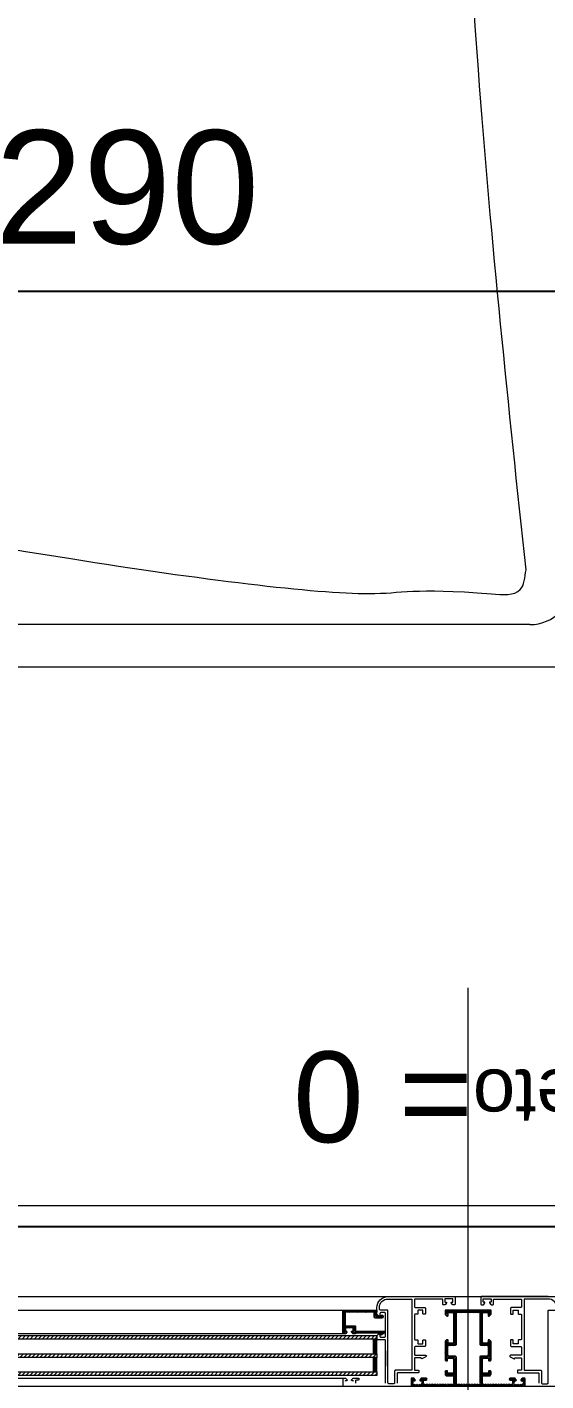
# Model space of a CAD drawing. Header units: centimetres. Extents: x 99002 to 104403, y -55119 to -48358.
# Drawn here: x 101958.3 to 102015.5, y -53949.4 to -53800.2 of the extents above; entities that cross this region are included whole.
import ezdxf

# ---------------------------------------------------------------- set-up
doc = ezdxf.new("R2010")
doc.units = ezdxf.units.CM
doc.header["$LTSCALE"] = 50
doc.header["$MEASUREMENT"] = 0
doc.layers.get('0').update_dxf_attribs({"color": 8})
doc.layers.add('COTE 50ème', color=1, linetype='Continuous')
doc.layers.add('FMULT', color=150, linetype='Continuous', plot=False)
doc.layers.add('mobilimi', color=8, linetype='Continuous', lineweight=9)
doc.layers.add('WINDOWS', color=21, linetype='Continuous', lineweight=5)
doc.styles.add('GENERATED_STYLE_1', font='arial.ttf')
doc.styles.add('RS_TXT_50', font='arial.ttf', dxfattribs={"height": 12.5})
doc.dimstyles.new('RS_50CM_LINEAIRE', dxfattribs={"dimscale": 5, "dimtxt": 12.5, "dimasz": 1.5, "dimexe": 1, "dimexo": 2.5, "dimgap": 1, "dimtad": 1, "dimdec": 1, "dimrnd": 0.5, "dimdsep": 46, "dimtxsty": 'RS_TXT_50', "dimblk1": 'ARCHTICK', "dimblk2": 'ARCHTICK', "dimsah": 1, "dimcen": 2.5, "dimdle": 1, "dimclrt": 4, "dimadec": 0, "dimazin": 2, "dimtfac": 1, "dimtdec": 1, "dimtix": 1, "dimtmove": 2, "dimatfit": 3, "dimfxl": 1, "dimtolj": 1, "dimtzin": 0, "dimarcsym": 0})
pattern_1 = [(135, (-46708.70849, -43852.52553), (-0.08838834765, -0.08838834765), [])]

# ---------------------------------------------------------------- blocks, each defined once
blk = doc.blocks.new('DRITARE POS 2')
at = {"layer": 'WINDOWS'}
h = blk.add_hatch(dxfattribs=at)
h.set_pattern_fill('ANSI31', color=140, scale=2.5, angle=450)
h.set_pattern_definition([(135, (-46708.9128, -43852.52553), (-0.2209708691, -0.2209708691), [])])
h.paths.add_polyline_path([(-8.71, -80.01), (-8.71, -12.58), (-8.31, -12.58), (-8.31, -80.01)])
h.paths.add_polyline_path([(-6.71, -80.01), (-6.71, -12.58), (-6.31, -12.58), (-6.31, -80.01)])
h.paths.add_polyline_path([(-4.71, -80.02), (-4.71, -12.58), (-4.31, -12.58), (-4.31, -80.02)])
at = {"layer": 'WINDOWS', "transparency": 33554559}
h = blk.add_hatch(dxfattribs=at)
h.set_pattern_fill('ANSI31', color=140, angle=450)
h.set_pattern_definition([(135, (-46708.90849, -43835.52553), (-0.08838834765, -0.08838834765), [])])
h.paths.add_polyline_path([(-6.71, -12.58), (-8.31, -12.58), (-8.31, -12.98), (-6.71, -12.98)])
h.paths.add_polyline_path([(-4.71, -12.58), (-6.31, -12.58), (-6.31, -12.98), (-4.71, -12.98)])
h.paths.add_polyline_path([(-6.71, -79.61), (-8.31, -79.61), (-8.31, -80.01), (-6.71, -80.01)])
h.paths.add_polyline_path([(-4.71, -79.61), (-6.31, -79.61), (-6.31, -80.01), (-4.71, -80.01)])
h = blk.add_hatch(dxfattribs=at)
h.set_pattern_fill('ANSI31', color=256, angle=450)
h.set_pattern_definition(pattern_1)
h.paths.add_polyline_path([(-1.49, -76.33, 0.414214), (-1.55, -76.27), (-4.06, -76.27, 0.414214), (-4.11, -76.33), (-4.11, -76.54, 0.250765), (-4.09, -76.58), (-3.92, -76.71, 0.599022), (-3.83, -76.67), (-3.83, -76.59, -0.414214), (-3.78, -76.54), (-3.51, -76.54, -0.414214), (-3.46, -76.59), (-3.46, -77.34, -0.414214), (-3.51, -77.39), (-3.78, -77.39, -0.414214), (-3.83, -77.34), (-3.83, -77.26, 0.599022), (-3.92, -77.22), (-4.09, -77.35, 0.250765), (-4.11, -77.39), (-4.11, -77.6, 0.414214), (-4.06, -77.66), (-4.02, -77.66), (-4.02, -80.34, -0.414214), (-4.07, -80.4), (-4.15, -80.4, 0.603122), (-4.23, -80.55), (-3.98, -80.9, 0.737396), (-3.81, -80.85), (-3.81, -77.71, -0.414214), (-3.76, -77.66), (-3.31, -77.66, 0.414214), (-3.22, -77.56), (-3.22, -76.55, -0.414214), (-3.16, -76.5), (-1.81, -76.5, -0.414214), (-1.72, -76.59), (-1.72, -79.63, -0.414214), (-1.81, -79.73), (-2.28, -79.73, 0.414214), (-2.37, -79.82), (-2.37, -80.56, 1.657435), (-2.12, -80.43, -0.247394), (-2.15, -80.38), (-2.15, -80.01, -0.414214), (-2.09, -79.95), (-1.74, -79.95), (-1.74, -80.01), (-1.49, -80.01), (-1.49, -79.95)])
at = {"layer": 'WINDOWS'}
h = blk.add_hatch(dxfattribs=at)
h.set_pattern_fill('ANSI31', color=256, angle=450)
h.set_pattern_definition(pattern_1)
h.paths.add_polyline_path([(-9.61, -85.22, -0.414214), (-9.56, -85.16), (-9.26, -85.16, -0.414214), (-9.2, -85.22), (-9.2, -85.44, 1), (-9, -85.44), (-9, -84.9, 0.250765), (-9.02, -84.86), (-9.19, -84.74, 0.599022), (-9.28, -84.79), (-9.28, -84.87, -0.414214), (-9.33, -84.92), (-9.59, -84.92, -0.414214), (-9.65, -84.87), (-9.65, -84.08, -0.414214), (-9.59, -84.03), (-9.33, -84.03, -0.414214), (-9.28, -84.08), (-9.28, -84.19, 0.599022), (-9.19, -84.24), (-9.02, -84.13, 0.250765), (-9, -84.08), (-9, -83.84, 0.414214), (-9.05, -83.78), (-9.84, -83.78, 0.414214), (-9.89, -83.84), (-9.89, -90.06), (-9.89, -96.27, 0.414214), (-9.84, -96.33), (-9.05, -96.33, 0.414214), (-9, -96.27), (-9, -96.03, 0.250765), (-9.02, -95.98), (-9.19, -95.87, 0.599022), (-9.28, -95.92), (-9.28, -96.03, -0.414214), (-9.33, -96.08), (-9.59, -96.08, -0.414214), (-9.65, -96.03), (-9.65, -95.24, -0.414214), (-9.59, -95.19), (-9.33, -95.19, -0.414214), (-9.28, -95.24), (-9.28, -95.32, 0.599022), (-9.19, -95.37), (-9.02, -95.25, 0.250765), (-9, -95.21), (-9, -94.68, 1), (-9.2, -94.68), (-9.2, -94.89, -0.414214), (-9.26, -94.95), (-9.56, -94.95, -0.414214), (-9.61, -94.89), (-9.61, -91.72, -0.414214), (-9.56, -91.66), (-8.83, -91.66, -0.414214), (-8.74, -91.75), (-8.74, -92.41, 0.414214), (-8.55, -92.59), (-8.29, -92.59, 0.198912), (-8.25, -92.58), (-8.19, -92.52, 0.198912), (-8.18, -92.48), (-8.18, -92.37, 0.414214), (-8.23, -92.31), (-8.4, -92.31, -0.414214), (-8.46, -92.26), (-8.46, -91.75, -0.414214), (-8.36, -91.66), (-6.91, -91.66, -0.414214), (-6.81, -91.75), (-6.81, -92.26, -0.414214), (-6.87, -92.31), (-7.04, -92.31, 0.414214), (-7.09, -92.37), (-7.09, -92.48, 0.198912), (-7.08, -92.52), (-7.02, -92.58, 0.198912), (-6.98, -92.59), (-4.97, -92.59, 0.198912), (-4.93, -92.58), (-4.78, -92.42, 0.198912), (-4.76, -92.38), (-4.76, -92.31, 0.414214), (-4.82, -92.26), (-5, -92.26, -0.340481), (-5.13, -92.16), (-5.13, -91.75, -0.414214), (-5.04, -91.66), (-1.87, -91.66, -0.414214), (-1.77, -91.75), (-1.77, -92.16, -0.414214), (-1.87, -92.26), (-2.09, -92.26, 0.414214), (-2.15, -92.31), (-2.15, -92.38, 0.198912), (-2.13, -92.42), (-1.98, -92.58, 0.198912), (-1.94, -92.59), (-1.55, -92.59, 0.414214), (-1.49, -92.54), (-1.49, -90.06), (-1.49, -87.57, 0.414214), (-1.55, -87.52), (-1.94, -87.52, 0.198912), (-1.98, -87.53), (-2.13, -87.69, 0.198912), (-2.15, -87.73), (-2.15, -87.8, 0.414214), (-2.09, -87.85), (-1.87, -87.85, -0.414214), (-1.77, -87.95), (-1.77, -88.36, -0.414214), (-1.87, -88.45), (-5.04, -88.45, -0.414214), (-5.13, -88.36), (-5.13, -87.95, -0.340481), (-5, -87.85), (-4.82, -87.85, 0.414214), (-4.76, -87.8), (-4.76, -87.73, 0.198912), (-4.78, -87.69), (-4.93, -87.53, 0.198912), (-4.97, -87.52), (-6.98, -87.52, 0.198912), (-7.02, -87.53), (-7.08, -87.59, 0.198912), (-7.09, -87.63), (-7.09, -87.74, 0.414214), (-7.04, -87.8), (-6.87, -87.8, -0.414214), (-6.81, -87.85), (-6.81, -88.36, -0.414214), (-6.91, -88.45), (-8.36, -88.45, -0.414214), (-8.46, -88.36), (-8.46, -87.85, -0.414214), (-8.4, -87.8), (-8.23, -87.8, 0.414214), (-8.18, -87.74), (-8.18, -87.63, 0.198912), (-8.19, -87.59), (-8.25, -87.53, 0.198912), (-8.29, -87.52), (-8.55, -87.52, 0.414214), (-8.74, -87.7), (-8.74, -88.36, -0.414214), (-8.83, -88.45), (-9.56, -88.45, -0.414214), (-9.61, -88.39)])
h.paths.add_polyline_path([(-9.56, -88.73), (-6.63, -88.73), (-6.53, -88.64), (-6.53, -87.89), (-6.44, -87.8), (-5.51, -87.8), (-5.41, -87.89), (-5.41, -88.64), (-5.32, -88.73), (-1.83, -88.73), (-1.77, -88.79), (-1.77, -90.06), (-1.77, -91.32), (-1.83, -91.38), (-5.32, -91.38), (-5.41, -91.47), (-5.41, -92.22), (-5.51, -92.31), (-6.44, -92.31), (-6.53, -92.22), (-6.53, -91.47), (-6.63, -91.38), (-9.56, -91.38), (-9.61, -91.32), (-9.61, -90.06), (-9.61, -88.79)], flags=16)
for p, q in [((-0.01, -11.48), (0, -81.19)), ((-9, -16.26), (-9, -76.34)), ((-4.11, -76.33), (-4.12, -16.26)), ((-1.5, -16.26), (-1.49, -76.33)), ((-5.98, -80.95), (-7.66, -80.95))]:
    blk.add_line(p, q, dxfattribs=at)
at = {"layer": 'WINDOWS', "color": 165}
blk.add_line((-61.99, -90.06), (34.01, -90.06), dxfattribs=at)
at = {"layer": 'WINDOWS'}
blk.add_lwpolyline([(-9.9, -180), (-9.9, 0), (0, 0), (0, -180)], close=True, dxfattribs=at)
at = {"layer": 'WINDOWS', "color": 165}
blk.add_lwpolyline([(0, 0), (0, -180), (10, -180), (10, 0)], close=True, dxfattribs=at)
at = {"layer": 'WINDOWS', "color": 140}
for points in [[(-8.71, -80.01), (-8.71, -12.58), (-8.31, -12.58), (-8.31, -80.01)], [(-6.71, -80.01), (-6.71, -12.58), (-6.31, -12.58), (-6.31, -80.01)], [(-4.71, -80.02), (-4.71, -12.58), (-4.31, -12.58), (-4.31, -80.02)], [(-6.71, -79.61), (-8.31, -79.61), (-8.31, -80.01), (-6.71, -80.01)], [(-4.71, -79.61), (-6.31, -79.61), (-6.31, -80.01), (-4.71, -80.01)]]:
    blk.add_lwpolyline(points, close=True, dxfattribs=at)
at = {"layer": 'WINDOWS'}
for points in [[(-9.84, -76.28), (-9.05, -76.28, -0.414214), (-9, -76.34), (-9, -76.54, -0.250765), (-9.02, -76.59), (-9.19, -76.72, -0.599022), (-9.28, -76.67), (-9.28, -76.58, 0.414214), (-9.33, -76.52)], [(-9.33, -77.42, 0.414214), (-9.28, -77.36), (-9.28, -77.27, -0.599022), (-9.19, -77.22), (-9.02, -77.35, -0.250765), (-9, -77.4), (-9, -77.98, -0.414214), (-9.05, -78.03), (-9.15, -78.03, -0.414214), (-9.2, -77.98), (-9.2, -77.72, 0.414214), (-9.26, -77.66), (-9.56, -77.66, 0.414214)], [(-9.56, -80.95), (-4.82, -80.95, 0.414214), (-4.76, -80.89), (-4.76, -80.07, -0.414214), (-4.71, -80.01), (-4.32, -80.01, -0.198912), (-4.28, -80.03), (-4.13, -80.18, -0.198912), (-4.11, -80.22), (-4.11, -80.29, -0.414214), (-4.17, -80.35), (-4.39, -80.35, 0.414214), (-4.48, -80.44), (-4.48, -80.85, 0.414214), (-4.39, -80.95), (-1.87, -80.95, 0.414214), (-1.77, -80.85), (-1.77, -80.44, 0.414214), (-1.87, -80.35), (-2.09, -80.35, -0.414214), (-2.15, -80.29), (-2.15, -80.22, -0.198912), (-2.13, -80.18), (-1.98, -80.03, -0.198912), (-1.94, -80.01), (-1.21, -80.01, -0.414214), (0, -81.23), (0, -88.58, -0.414214), (-0.06, -88.64), (-0.84, -88.64, -0.414214), (-0.9, -88.58), (-0.9, -88.38, -0.250765), (-0.87, -88.33), (-0.7, -88.2, -0.599022), (-0.62, -88.24), (-0.62, -88.34, 0.414214), (-0.56, -88.39), (-0.3, -88.39, 0.414214), (-0.24, -88.34), (-0.24, -87.55, 0.414214), (-0.3, -87.5), (-0.56, -87.5, 0.414214), (-0.62, -87.55), (-0.62, -87.65, -0.599022), (-0.7, -87.69), (-0.87, -87.56, -0.250765), (-0.9, -87.52), (-0.9, -87.31, -0.414214), (-0.84, -87.26), (-0.34, -87.26, 0.414214), (-0.28, -87.2), (-0.28, -84.25, 0.414214), (-0.37, -84.16), (-1.12, -84.16, 0.414214), (-1.21, -84.25), (-1.21, -85.28, -0.414214), (-1.31, -85.37), (-1.87, -85.37, -0.414214), (-1.96, -85.28), (-1.96, -85.15, -0.414214), (-1.9, -85.09), (-1.55, -85.09, 0.414214), (-1.49, -85.03), (-1.49, -84.59, 0.414214), (-1.55, -84.53), (-1.9, -84.53, -0.414214), (-1.96, -84.47), (-1.96, -84.21, 0.414214), (-2.02, -84.16), (-4.7, -84.16, 0.414214), (-4.76, -84.21), (-4.76, -84.47, -0.414214), (-4.82, -84.53), (-5.17, -84.53, 0.414214), (-5.23, -84.59), (-5.23, -85.03, 0.414214), (-5.17, -85.09), (-4.82, -85.09, -0.414214), (-4.76, -85.15), (-4.76, -85.28, -0.414214), (-4.85, -85.37), (-5.41, -85.37, -0.414214), (-5.51, -85.28), (-5.51, -84.25, 0.414214), (-5.6, -84.16), (-6.38, -84.16, 0.414214), (-6.48, -84.25), (-6.48, -85.37, -0.809546), (-6.66, -85.41), (-6.85, -84.98, -0.543142), (-6.79, -84.9, 0.414214), (-6.74, -84.85), (-6.74, -84.25, 0.414214), (-6.83, -84.16), (-8.06, -84.16, 0.414214), (-8.12, -84.21), (-8.12, -84.57, -0.414214), (-8.18, -84.62), (-8.34, -84.62, -0.414214), (-8.4, -84.57), (-8.4, -82.35, 0.414214), (-8.49, -82.25), (-9.56, -82.25, 0.414214)], [(-9.56, -85.16), (-9.26, -85.16, -0.414214), (-9.2, -85.22), (-9.2, -85.44, 1), (-9, -85.44), (-9, -84.9, 0.250765), (-9.02, -84.86), (-9.19, -84.74, 0.599022), (-9.28, -84.79), (-9.28, -84.87, -0.414214), (-9.33, -84.92)], [(-9.33, -84.03, -0.414214), (-9.28, -84.08), (-9.28, -84.19, 0.599022), (-9.19, -84.24), (-9.02, -84.13, 0.250765), (-9, -84.08), (-9, -83.84, 0.414214), (-9.05, -83.78), (-9.84, -83.78, 0.414214)], [(-9.84, -96.33), (-9.05, -96.33, 0.414214), (-9, -96.27), (-9, -96.03, 0.250765), (-9.02, -95.98), (-9.19, -95.87, 0.599022), (-9.28, -95.92), (-9.28, -96.03, -0.414214), (-9.33, -96.08)], [(-9.33, -95.19, -0.414214), (-9.28, -95.24), (-9.28, -95.32, 0.599022), (-9.19, -95.37), (-9.02, -95.25, 0.250765), (-9, -95.21), (-9, -94.68, 1), (-9.2, -94.68), (-9.2, -94.89, -0.414214), (-9.26, -94.95), (-9.56, -94.95, -0.414214)], [(-9.56, -91.66), (-8.83, -91.66, -0.414214), (-8.74, -91.75), (-8.74, -92.41, 0.414214), (-8.55, -92.59), (-8.29, -92.59, 0.198912), (-8.25, -92.58), (-8.19, -92.52, 0.198912), (-8.18, -92.48), (-8.18, -92.37, 0.414214), (-8.23, -92.31), (-8.4, -92.31, -0.414214), (-8.46, -92.26), (-8.46, -91.75, -0.414214), (-8.36, -91.66), (-6.91, -91.66, -0.414214), (-6.81, -91.75), (-6.81, -92.26, -0.414214), (-6.87, -92.31), (-7.04, -92.31, 0.414214), (-7.09, -92.37), (-7.09, -92.48, 0.198912), (-7.08, -92.52), (-7.02, -92.58, 0.198912), (-6.98, -92.59), (-4.97, -92.59, 0.198912), (-4.93, -92.58), (-4.78, -92.42, 0.198912), (-4.76, -92.38), (-4.76, -92.31, 0.414214), (-4.82, -92.26), (-5, -92.26, -0.340481), (-5.13, -92.16), (-5.13, -91.75, -0.414214), (-5.04, -91.66), (-1.87, -91.66, -0.414214), (-1.77, -91.75), (-1.77, -92.16, -0.414214), (-1.87, -92.26), (-2.09, -92.26, 0.414214), (-2.15, -92.31), (-2.15, -92.38, 0.198912), (-2.13, -92.42), (-1.98, -92.58, 0.198912), (-1.94, -92.59), (-1.55, -92.59, 0.414214), (-1.49, -92.54), (-1.49, -90.06), (-1.49, -87.57, 0.414214), (-1.55, -87.52), (-1.94, -87.52, 0.198912), (-1.98, -87.53), (-2.13, -87.69, 0.198912), (-2.15, -87.73), (-2.15, -87.8, 0.414214), (-2.09, -87.85), (-1.87, -87.85, -0.414214), (-1.77, -87.95), (-1.77, -88.36, -0.414214), (-1.87, -88.45), (-5.04, -88.45, -0.414214), (-5.13, -88.36), (-5.13, -87.95, -0.340481), (-5, -87.85), (-4.82, -87.85, 0.414214), (-4.76, -87.8), (-4.76, -87.73, 0.198912), (-4.78, -87.69), (-4.93, -87.53, 0.198912), (-4.97, -87.52), (-6.98, -87.52, 0.198912), (-7.02, -87.53), (-7.08, -87.59, 0.198912), (-7.09, -87.63), (-7.09, -87.74, 0.414214), (-7.04, -87.8), (-6.87, -87.8, -0.414214), (-6.81, -87.85), (-6.81, -88.36, -0.414214), (-6.91, -88.45), (-8.36, -88.45, -0.414214), (-8.46, -88.36), (-8.46, -87.85, -0.414214), (-8.4, -87.8), (-8.23, -87.8, 0.414214), (-8.18, -87.74), (-8.18, -87.63, 0.198912), (-8.19, -87.59), (-8.25, -87.53, 0.198912), (-8.29, -87.52), (-8.55, -87.52, 0.414214), (-8.74, -87.7), (-8.74, -88.36, -0.414214), (-8.83, -88.45), (-9.56, -88.45, -0.414214)], [(0, -98.88), (0, -91.53, 0.414214), (-0.06, -91.47), (-0.84, -91.47, 0.414214), (-0.9, -91.53), (-0.9, -91.74, 0.250765), (-0.87, -91.78), (-0.7, -91.91, 0.599022), (-0.62, -91.87), (-0.62, -91.77, -0.414214), (-0.56, -91.72), (-0.3, -91.72, -0.414214), (-0.24, -91.77), (-0.24, -92.56, -0.414214), (-0.3, -92.61), (-0.56, -92.61, -0.414214), (-0.62, -92.56), (-0.62, -92.46, 0.599022), (-0.7, -92.42), (-0.87, -92.55, 0.250765), (-0.9, -92.59), (-0.9, -92.8, 0.414214), (-0.84, -92.86), (-0.34, -92.86, -0.414214), (-0.28, -92.91), (-0.28, -95.86, -0.414214), (-0.37, -95.95), (-1.12, -95.95, -0.414214), (-1.21, -95.86), (-1.21, -94.83, 0.414214), (-1.31, -94.74), (-1.87, -94.74, 0.414214), (-1.96, -94.83), (-1.96, -94.96, 0.414214), (-1.9, -95.02), (-1.55, -95.02, -0.414214), (-1.49, -95.08), (-1.49, -95.52, -0.414214), (-1.55, -95.58), (-1.9, -95.58, 0.414214), (-1.96, -95.64), (-1.96, -95.9, -0.414214), (-2.02, -95.95), (-4.7, -95.95, -0.414214), (-4.76, -95.9), (-4.76, -95.64, 0.414214), (-4.82, -95.58), (-5.17, -95.58, -0.414214), (-5.23, -95.52), (-5.23, -95.08, -0.414214), (-5.17, -95.02), (-4.82, -95.02, 0.414214), (-4.76, -94.96), (-4.76, -94.83, 0.414214), (-4.85, -94.74), (-5.41, -94.74, 0.414214), (-5.51, -94.83), (-5.51, -95.86, -0.414214), (-5.6, -95.95), (-6.38, -95.95, -0.414214), (-6.48, -95.86), (-6.48, -94.74, 0.809546), (-6.66, -94.7), (-6.85, -95.13, 0.543142), (-6.79, -95.21, -0.414214), (-6.74, -95.26), (-6.74, -95.86, -0.414214), (-6.83, -95.95), (-8.06, -95.95, -0.414214), (-8.12, -95.9), (-8.12, -95.54, 0.414214), (-8.18, -95.49), (-8.34, -95.49, 0.414214), (-8.4, -95.54), (-8.4, -97.76, -0.414214), (-8.49, -97.86), (-9.56, -97.86, -0.414214)]]:
    blk.add_lwpolyline(points, format="xyb", dxfattribs=at)
for points in [[(-1.74, -79.95), (-2.09, -79.95, 0.414214), (-2.15, -80.01), (-2.15, -80.38, 0.247394), (-2.12, -80.43, -1.657435), (-2.37, -80.56), (-2.37, -79.82, -0.414214), (-2.28, -79.73), (-1.81, -79.73, 0.414214), (-1.72, -79.63), (-1.72, -76.59, 0.414214), (-1.81, -76.5), (-3.16, -76.5, 0.414214), (-3.22, -76.55), (-3.22, -77.56, -0.414214), (-3.31, -77.66), (-3.76, -77.66, 0.414214), (-3.81, -77.71), (-3.81, -80.85, -0.737396), (-3.98, -80.9), (-4.23, -80.55, -0.603122), (-4.15, -80.4), (-4.07, -80.4, 0.414214), (-4.02, -80.34), (-4.02, -77.66), (-4.06, -77.66, -0.414214), (-4.11, -77.6), (-4.11, -77.39, -0.250765), (-4.09, -77.35), (-3.92, -77.22, -0.599022), (-3.83, -77.26), (-3.83, -77.34, 0.414214), (-3.78, -77.39), (-3.51, -77.39, 0.414214), (-3.46, -77.34), (-3.46, -76.59, 0.414214), (-3.51, -76.54), (-3.78, -76.54, 0.414214), (-3.83, -76.59), (-3.83, -76.67, -0.599022), (-3.92, -76.71), (-4.09, -76.58, -0.250765), (-4.11, -76.54), (-4.11, -76.33, -0.414214), (-4.06, -76.27), (-1.55, -76.27, -0.414214), (-1.49, -76.33), (-1.49, -79.95), (-1.49, -80.01), (-1.74, -80.01)], [(-1.49, -80.39, -0.414214), (-1.4, -80.29), (-1.18, -80.29), (-1.18, -80.29, -0.414214), (-0.28, -81.23), (-0.28, -83.82, -0.414214), (-0.34, -83.88), (-8.06, -83.88, -0.414214), (-8.12, -83.82), (-8.12, -82.07, 0.414214), (-8.21, -81.97), (-9.52, -81.97, -0.414214), (-9.61, -81.88), (-9.61, -81.32, -0.414214), (-9.52, -81.23), (-1.59, -81.23, 0.414214), (-1.49, -81.13)], [(-1.49, -99.72, 0.414214), (-1.4, -99.82), (-1.18, -99.82), (-1.18, -99.82, 0.414214), (-0.28, -98.88), (-0.28, -96.29, 0.414214), (-0.34, -96.23), (-8.06, -96.23, 0.414214), (-8.12, -96.29), (-8.12, -98.04, -0.414214), (-8.21, -98.14), (-9.52, -98.14, 0.414214), (-9.61, -98.23), (-9.61, -98.79, 0.414214), (-9.52, -98.88), (-1.59, -98.88, -0.414214), (-1.49, -98.98)]]:
    blk.add_lwpolyline(points, format="xyb", close=True, dxfattribs=at)
blk.add_lwpolyline([(-9.56, -91.38), (-6.63, -91.38), (-6.53, -91.47), (-6.53, -92.22), (-6.44, -92.31), (-5.51, -92.31), (-5.41, -92.22), (-5.41, -91.47), (-5.32, -91.38), (-1.83, -91.38), (-1.77, -91.32), (-1.77, -90.06), (-1.77, -88.79), (-1.83, -88.73), (-5.32, -88.73), (-5.41, -88.64), (-5.41, -87.89), (-5.51, -87.8), (-6.44, -87.8), (-6.53, -87.89), (-6.53, -88.64), (-6.63, -88.73), (-9.56, -88.73)], dxfattribs=at)
at = {"layer": 'WINDOWS', "color": 165, "insert": (27.15, -116.22), "char_height": 10, "attachment_point": 7, "rotation": 90, "style": 'GENERATED_STYLE_1'}
blk.add_mtext('\\A1;\\pt0;P{\\H0.6x;neto}= 0', dxfattribs=at)
blk = doc.blocks.new('_ArchTick')
at = {"color": 0, "linetype": 'ByBlock', "const_width": 0.15}
blk.add_lwpolyline([(-0.5, -0.5), (0.5, 0.5)], dxfattribs=at)
blk = doc.blocks.new('*D1320')
at = {"layer": 'COTE 50ème', "color": 0, "lineweight": -2, "ltscale": 0.5, "transparency": 16777216}
for p, q in [((102114.34, -53829), (102114.34, -53834.26)), ((101819.34, -53829.26), (102119.34, -53829.26)), ((101824.34, -53831.81), (101824.34, -53834.26))]:
    blk.add_line(p, q, dxfattribs=at)
at = {"layer": 'Defpoints', "color": 0, "ltscale": 0.5, "transparency": 16777216}
for p in [(102114.34, -53816.5), (101824.34, -53819.31), (102114.34, -53829.26)]:
    blk.add_point(p, dxfattribs=at)
at = {"layer": 'COTE 50ème', "color": 0, "lineweight": -2, "ltscale": 0.5, "transparency": 16777216, "xscale": 7.5, "yscale": 7.5, "zscale": 7.5, "rotation": 180}
blk.add_blockref('_ArchTick', (101824.34, -53829.26), dxfattribs=at)
at = {"layer": 'COTE 50ème', "color": 0, "lineweight": -2, "ltscale": 0.5, "transparency": 16777216, "xscale": 7.5, "yscale": 7.5, "zscale": 7.5}
blk.add_blockref('_ArchTick', (102114.34, -53829.26), dxfattribs=at)
at = {"layer": 'COTE 50ème', "color": 4, "ltscale": 0.5, "transparency": 16777216, "insert": (101969.34, -53817.88), "char_height": 12.5, "attachment_point": 5, "style": 'RS_TXT_50'}
blk.add_mtext('\\A1;290', dxfattribs=at)

msp = doc.modelspace()

# ---------------------------------------------------------------- linework, layer by layer
at = {"layer": 'FMULT', "ltscale": 0.5}
msp.add_lwpolyline([(101824.34, -53932.36), (102114.34, -53932.36), (102114.34, -53459.36), (101876.34, -53459.36), (101875.02, -53581.36), (101824.34, -53581.36)], close=True, dxfattribs=at)
at = {"layer": 'mobilimi'}
for p, q in [((102013.72, -53866.01), (101856.14, -53866.01)), ((102023.14, -53870.72), (101825.34, -53870.72))]:
    msp.add_line(p, q, dxfattribs=at)
msp.add_arc((102013.72, -53861.3), 4.71, 270, 0, dxfattribs=at)
for points, knots in [([(102013.28, -53859.97), (102011.38, -53842.03), (102006.97, -53800.52), (102005.03, -53751.43), (102013.26, -53723.15), (101994.52, -53729.33), (101971.6, -53735.67), (101925.7, -53765.7), (101923.87, -53777.32), (101908.32, -53794.49), (101900.51, -53781.01), (101891.9, -53770.99), (101882.89, -53763.37), (101875.89, -53758.08), (101891.14, -53779.39), (101890.45, -53791.14), (101887.87, -53794.28), (101886, -53800.86)], [5766.267478, 5766.267478, 5766.267478, 5766.267478, 6326.544882, 7063.125625, 7075.853468, 7104.137891, 7482.255608, 7822.118426, 8365.070605, 8376.683952, 8384.467459, 8620.875161, 8806.816714, 8824.217175, 8839.174614, 9041.086843, 9254.378307, 9254.378307, 9254.378307, 9254.378307]), ([(101868.58, -53843.85), (101867.71, -53846.84), (101866.91, -53850.44), (101866.27, -53855.56), (101886.38, -53853.69), (101909.23, -53848.92), (101961.51, -53859.03), (101998.42, -53863.64), (102000.74, -53861.81), (102012.95, -53862.93), (102013.18, -53860.82), (102013.28, -53859.97)], [3985.05903, 3985.05903, 3985.05903, 3985.05903, 4080.88352, 4095.097586, 4129.948642, 4553.773643, 5047.299708, 5447.379817, 5706.978712, 5742.134282, 5766.267478, 5766.267478, 5766.267478, 5766.267478])]:
    msp.add_open_spline(points, degree=3, knots=knots, dxfattribs=at)

# ---------------------------------------------------------------- block references
at = {"lineweight": 5, "rotation": 90.00000000000001}
msp.add_blockref('DRITARE POS 2', (101916.84, -53940.06), dxfattribs=at)

# ---------------------------------------------------------------- dimensions: what is measured, and where the dimension line sits
at = {"layer": 'COTE 50ème', "ltscale": 0.5}
dim = msp.add_linear_dim(base=(102114.34, -53829.26), p1=(101824.34, -53819.31), p2=(102114.34, -53816.5), dimstyle='RS_50CM_LINEAIRE', dxfattribs=at)
dim.commit()
dim.dimension.update_dxf_attribs({"geometry": '*D1320', "text_midpoint": (101969.34, -53817.88)})

doc.saveas('drawing.dxf')
